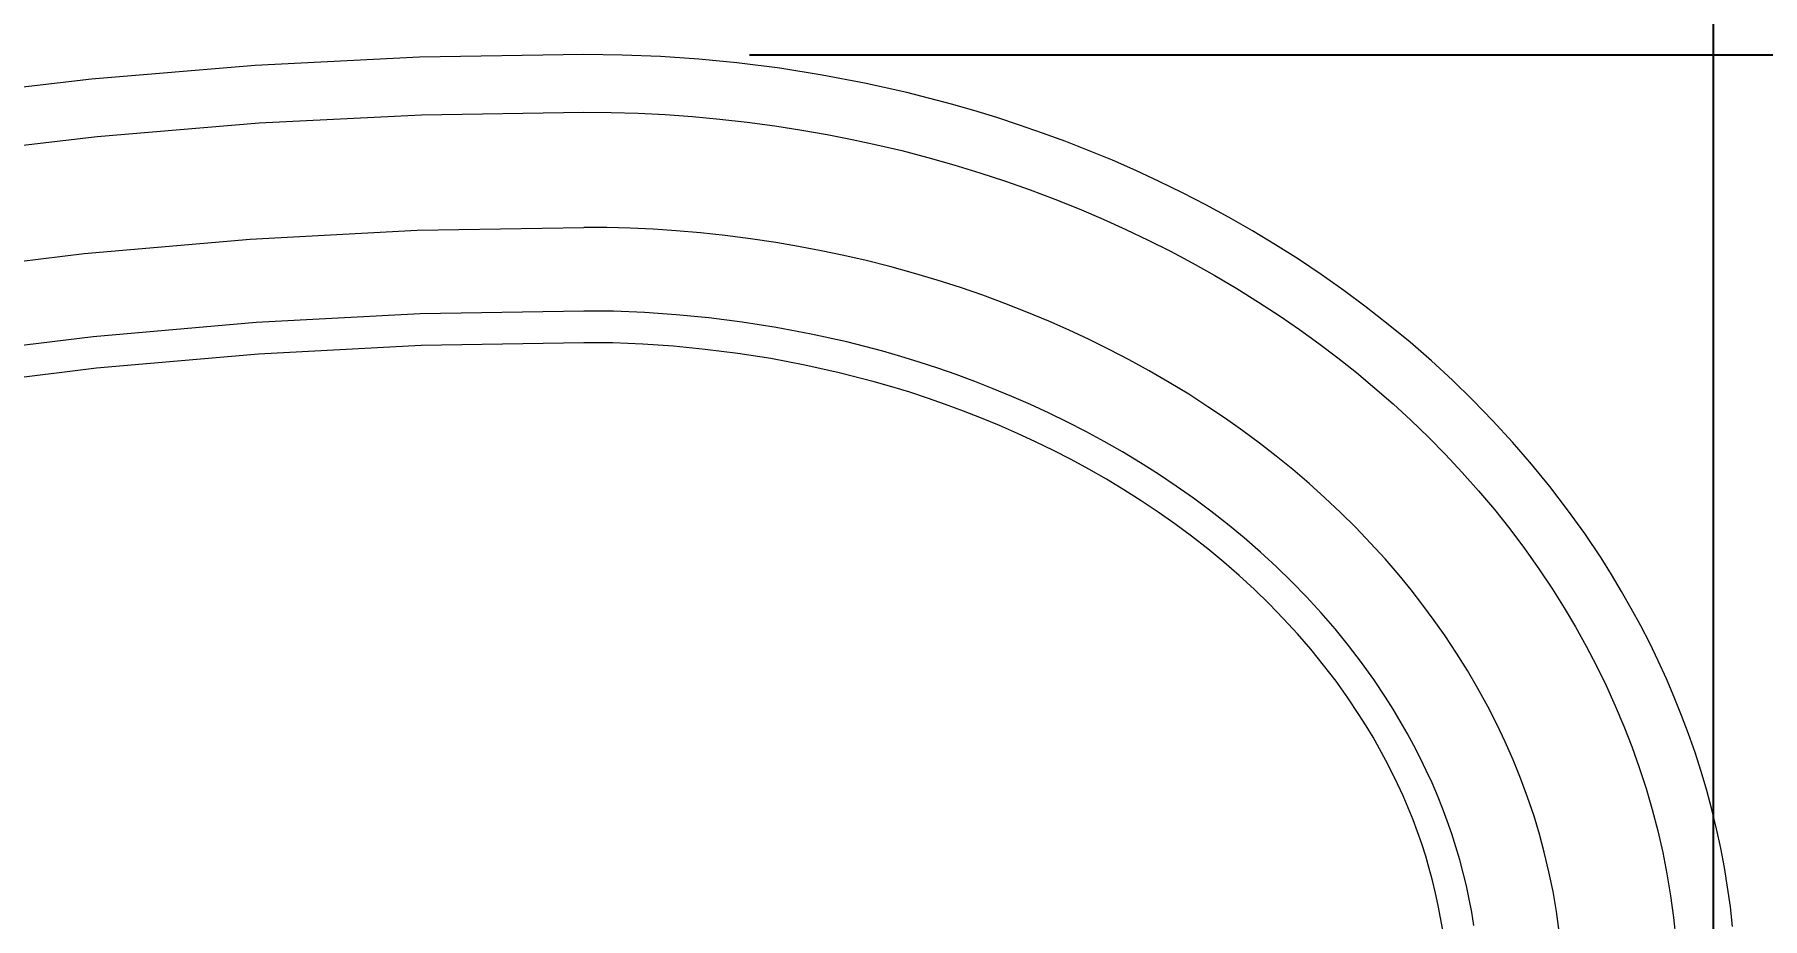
# Model space of a CAD drawing. Header units: inches. Extents: x -1 to 175, y 3 to 130.
# Drawn here: x 147.16 to 153.06, y 113.96 to 116.98 of the extents above; entities that cross this region are included whole.
import ezdxf

# ---------------------------------------------------------------- set-up
doc = ezdxf.new("R2010")
doc.units = ezdxf.units.IN
doc.header["$PDSIZE"] = -1
doc.layers.add('ZANO_R', color=7, linetype='Continuous', lineweight=0)
doc.layers.add('ZANO_W', color=1, linetype='Continuous', lineweight=0)
doc.styles.get("Standard").update_dxf_attribs({"font": 'ARIALUNI.TTF'})
doc.dimstyles.new('amerykanie', dxfattribs={"dimtxt": 50, "dimasz": 50, "dimexe": 0.5, "dimexo": 0.5, "dimgap": 1, "dimtad": 1, "dimdec": 0, "dimzin": 0, "dimlunit": 5, "dimtxsty": 'Standard', "dimcen": 0.09, "dimclrd": 1, "dimclre": 1, "dimclrt": 1, "dimazin": 0, "dimtfac": 1, "dimtdec": 0, "dimtmove": 0, "dimatfit": 3, "dimfxl": 1, "dimtzin": 0, "dimarcsym": 1})

# ---------------------------------------------------------------- blocks, each defined once
blk = doc.blocks.new('*D368')
at = {"layer": 'Defpoints', "color": 0}
for p in [(137.4775, 117.9367), (137.4775, 117.4851), (152.8964, 110.0175)]:
    blk.add_point(p, dxfattribs=at)
at = {"layer": 'ZANO_W', "color": 1, "lineweight": -2}
for p, q in [((137.4775, 117.9851), (137.4775, 118.4367)), ((152.8964, 110.5175), (152.8964, 118.4367)), ((151.8964, 117.9367), (138.4775, 117.9367))]:
    blk.add_line(p, q, dxfattribs=at)
at = {"layer": 'ZANO_W', "color": 1}
for points in [[(138.4775, 118.1034), (138.4775, 117.77), (137.4775, 117.9367)], [(151.8964, 117.77), (151.8964, 118.1034), (152.8964, 117.9367)]]:
    blk.add_solid(points, dxfattribs=at)
at = {"layer": 'ZANO_W', "color": 1, "insert": (145.187, 118.9558), "char_height": 1, "attachment_point": 5}
blk.add_mtext('15 7/16', dxfattribs=at)
blk = doc.blocks.new('*D370')
at = {"layer": 'Defpoints', "color": 0}
for p in [(149.1036, 116.9063), (152.9338, 94.0726), (157.9708, 94.0726)]:
    blk.add_point(p, dxfattribs=at)
at = {"layer": 'ZANO_W', "color": 1, "lineweight": -2}
for p, q in [((149.6036, 116.9063), (158.4708, 116.9063)), ((157.9708, 115.9063), (157.9708, 95.0726)), ((153.4338, 94.0726), (158.4708, 94.0726))]:
    blk.add_line(p, q, dxfattribs=at)
at = {"layer": 'ZANO_W', "color": 1}
for points in [[(158.1374, 115.9063), (157.8041, 115.9063), (157.9708, 116.9063)], [(157.8041, 95.0726), (158.1374, 95.0726), (157.9708, 94.0726)]]:
    blk.add_solid(points, dxfattribs=at)
at = {"layer": 'ZANO_W', "color": 1, "insert": (156.9517, 105.4895), "char_height": 1, "attachment_point": 5, "rotation": 90}
blk.add_mtext('22 13/16', dxfattribs=at)

msp = doc.modelspace()

# ---------------------------------------------------------------- linework, layer by layer
at = {"layer": 'ZANO_R'}
for p, q in [((147.91569, 116.86996), (147.35599, 116.82343)), ((148.47663, 116.8979), (147.91569, 116.86996)), ((149.03818, 116.90722), (148.47663, 116.8979)), ((149.16906, 116.90544), (149.03818, 116.90722)), ((149.29988, 116.90005), (149.16906, 116.90544)), ((149.43051, 116.89106), (149.29988, 116.90005)), ((149.56079, 116.87848), (149.43051, 116.89106)), ((149.70682, 116.86006), (149.56079, 116.87848)), ((149.85227, 116.83704), (149.70682, 116.86006)), ((147.35599, 116.82343), (146.79814, 116.75836)), ((149.99691, 116.80943), (149.85227, 116.83704)), ((150.14054, 116.7773), (149.99691, 116.80943)), ((150.29308, 116.73781), (150.14054, 116.7773)), ((150.37028, 116.71566), (150.29308, 116.73781)), ((147.92844, 116.67353), (148.48301, 116.70116)), ((148.48301, 116.70116), (149.03818, 116.71037)), ((149.03818, 116.71037), (149.13086, 116.70952)), ((149.13086, 116.70952), (149.22349, 116.70672)), ((149.22349, 116.70672), (149.31604, 116.70201)), ((149.31604, 116.70201), (149.40848, 116.6954)), ((149.40848, 116.6954), (149.50245, 116.68674)), ((149.50245, 116.68674), (149.59621, 116.67615)), ((149.59621, 116.67615), (149.68973, 116.66361)), ((150.44803, 116.69183), (150.37028, 116.71566)), ((150.52627, 116.66628), (150.44803, 116.69183)), ((146.82358, 116.56316), (147.37509, 116.62751)), ((147.37509, 116.62751), (147.92844, 116.67353)), ((149.68973, 116.66361), (149.78297, 116.64912)), ((149.78297, 116.64912), (149.8686, 116.63405)), ((149.8686, 116.63405), (149.95392, 116.61731)), ((149.95392, 116.61731), (150.03889, 116.59891)), ((150.60495, 116.63895), (150.52627, 116.66628)), ((150.684, 116.6098), (150.60495, 116.63895)), ((150.03889, 116.59891), (150.12348, 116.57884)), ((150.12348, 116.57884), (150.21304, 116.55564)), ((150.76339, 116.57877), (150.684, 116.6098)), ((150.84303, 116.54581), (150.76339, 116.57877)), ((150.21304, 116.55564), (150.30208, 116.53054)), ((150.30208, 116.53054), (150.39056, 116.50354)), ((150.39056, 116.50354), (150.47844, 116.47464)), ((150.92286, 116.51088), (150.84303, 116.54581)), ((151.00277, 116.47393), (150.92286, 116.51088)), ((150.47844, 116.47464), (150.56276, 116.44489)), ((150.56276, 116.44489), (150.64643, 116.41335)), ((151.08267, 116.43493), (151.00277, 116.47393)), ((150.64643, 116.41335), (150.7294, 116.38002)), ((151.16248, 116.39383), (151.08267, 116.43493)), ((151.24209, 116.35061), (151.16248, 116.39383)), ((150.7294, 116.38002), (150.81163, 116.34491)), ((150.81163, 116.34491), (150.88889, 116.30995)), ((151.32143, 116.30522), (151.24209, 116.35061)), ((147.33072, 116.2272), (147.89872, 116.27689)), ((147.89872, 116.27689), (148.4681, 116.30672)), ((148.4681, 116.30672), (149.03818, 116.31667)), ((149.11694, 116.31616), (149.03818, 116.31667)), ((149.19567, 116.314), (149.11694, 116.31616)), ((149.27434, 116.31026), (149.19567, 116.314)), ((149.35292, 116.30497), (149.27434, 116.31026)), ((149.43665, 116.29768), (149.35292, 116.30497)), ((149.52021, 116.28873), (149.43665, 116.29768)), ((149.6069, 116.27766), (149.52021, 116.28873)), ((149.69335, 116.26479), (149.6069, 116.27766)), ((149.77104, 116.25163), (149.69335, 116.26479)), ((150.88889, 116.30995), (150.96539, 116.27337)), ((150.96539, 116.27337), (151.0411, 116.23518)), ((151.40038, 116.25761), (151.32143, 116.30522)), ((146.7648, 116.15773), (147.33072, 116.2272)), ((149.84847, 116.23697), (149.77104, 116.25163)), ((149.92559, 116.22081), (149.84847, 116.23697)), ((150.00239, 116.20314), (149.92559, 116.22081)), ((151.0411, 116.23518), (151.11597, 116.19536)), ((151.47887, 116.20776), (151.40038, 116.25761)), ((151.55675, 116.15564), (151.47887, 116.20776)), ((150.08354, 116.18272), (150.00239, 116.20314)), ((150.16425, 116.16059), (150.08354, 116.18272)), ((150.24446, 116.13674), (150.16425, 116.16059)), ((151.11597, 116.19536), (151.19249, 116.15248)), ((151.19249, 116.15248), (151.26801, 116.10786)), ((151.63391, 116.10125), (151.55675, 116.15564)), ((150.32415, 116.11118), (150.24446, 116.13674)), ((150.40039, 116.08492), (150.32415, 116.11118)), ((151.26801, 116.10786), (151.34247, 116.0615)), ((151.71022, 116.04457), (151.63391, 116.10125)), ((149.03818, 116.03108), (148.47836, 116.02131)), ((149.1397, 116.03015), (149.03818, 116.03108)), ((149.24481, 116.026), (149.1397, 116.03015)), ((150.47607, 116.05706), (150.40039, 116.08492)), ((150.55113, 116.0276), (150.47607, 116.05706)), ((150.62555, 115.99652), (150.55113, 116.0276)), ((151.34247, 116.0615), (151.41582, 116.01342)), ((151.78555, 115.98561), (151.71022, 116.04457)), ((147.91921, 115.99203), (147.36143, 115.94327)), ((148.47836, 116.02131), (147.91921, 115.99203)), ((149.3532, 116.01852), (149.24481, 116.026)), ((149.46457, 116.00763), (149.3532, 116.01852)), ((149.57867, 115.99321), (149.46457, 116.00763)), ((149.69531, 115.97494), (149.57867, 115.99321)), ((149.81434, 115.95248), (149.69531, 115.97494)), ((150.69521, 115.96568), (150.62555, 115.99652)), ((151.41582, 116.01342), (151.48256, 115.96745)), ((151.48256, 115.96745), (151.54826, 115.92001)), ((151.85977, 115.92434), (151.78555, 115.98561)), ((147.36143, 115.94327), (146.80568, 115.87508)), ((148.48216, 115.91327), (147.92682, 115.88419)), ((149.03818, 115.92297), (148.48216, 115.91327)), ((149.13681, 115.92213), (149.03818, 115.92297)), ((149.23899, 115.91809), (149.13681, 115.92213)), ((149.3444, 115.91079), (149.23899, 115.91809)), ((149.4527, 115.90018), (149.3444, 115.91079)), ((149.93557, 115.92547), (149.81434, 115.95248)), ((150.05882, 115.89358), (149.93557, 115.92547)), ((150.76422, 115.9334), (150.69521, 115.96568)), ((150.83253, 115.89968), (150.76422, 115.9334)), ((151.54826, 115.92001), (151.61288, 115.8711)), ((151.93277, 115.86077), (151.85977, 115.92434)), ((147.92682, 115.88419), (147.37282, 115.83576)), ((149.56361, 115.88615), (149.4527, 115.90018)), ((149.67695, 115.86839), (149.56361, 115.88615)), ((149.79256, 115.84658), (149.67695, 115.86839)), ((150.12108, 115.87571), (150.05882, 115.89358)), ((150.18369, 115.85652), (150.12108, 115.87571)), ((150.24658, 115.83598), (150.18369, 115.85652)), ((150.90011, 115.8645), (150.83253, 115.89968)), ((150.96885, 115.82678), (150.90011, 115.8645)), ((151.61288, 115.8711), (151.67636, 115.82074)), ((152.00442, 115.79488), (151.93277, 115.86077)), ((147.37282, 115.83576), (146.82086, 115.76804)), ((149.91028, 115.82036), (149.79256, 115.84658)), ((150.02991, 115.78941), (149.91028, 115.82036)), ((150.30972, 115.81405), (150.24658, 115.83598)), ((150.37303, 115.7907), (150.30972, 115.81405)), ((150.43646, 115.76591), (150.37303, 115.7907)), ((151.03672, 115.78751), (150.96885, 115.82678)), ((151.67636, 115.82074), (151.73982, 115.76793)), ((152.07457, 115.72668), (152.00442, 115.79488)), ((150.09033, 115.77207), (150.02991, 115.78941)), ((150.15107, 115.75345), (150.09033, 115.77207)), ((150.21207, 115.73353), (150.15107, 115.75345)), ((150.27329, 115.71226), (150.21207, 115.73353)), ((150.49996, 115.73963), (150.43646, 115.76591)), ((150.56344, 115.71184), (150.49996, 115.73963)), ((151.10368, 115.74669), (151.03672, 115.78751)), ((151.16966, 115.70433), (151.10368, 115.74669)), ((151.73982, 115.76793), (151.80201, 115.71362)), ((150.33466, 115.68963), (150.27329, 115.71226)), ((150.39612, 115.66561), (150.33466, 115.68963)), ((150.62682, 115.68253), (150.56344, 115.71184)), ((150.69003, 115.65168), (150.62682, 115.68253)), ((151.22938, 115.66404), (151.16966, 115.70433)), ((151.80201, 115.71362), (151.86285, 115.65781)), ((152.14308, 115.65619), (152.07457, 115.72668)), ((150.45763, 115.64015), (150.39612, 115.66561)), ((150.51909, 115.61324), (150.45763, 115.64015)), ((150.75297, 115.61928), (150.69003, 115.65168)), ((150.81556, 115.5853), (150.75297, 115.61928)), ((151.2882, 115.62244), (151.22938, 115.66404)), ((151.34607, 115.57955), (151.2882, 115.62244)), ((151.86285, 115.65781), (151.92228, 115.60051)), ((152.20982, 115.58346), (152.14308, 115.65619)), ((150.58043, 115.58488), (150.51909, 115.61324)), ((150.64158, 115.55503), (150.58043, 115.58488)), ((150.70244, 115.5237), (150.64158, 115.55503)), ((150.87773, 115.54973), (150.81556, 115.5853)), ((151.40297, 115.53536), (151.34607, 115.57955)), ((151.92228, 115.60051), (151.98104, 115.54091)), ((152.27464, 115.50853), (152.20982, 115.58346)), ((150.76293, 115.49087), (150.70244, 115.5237)), ((150.93938, 115.51256), (150.87773, 115.54973)), ((151.00044, 115.47377), (150.93938, 115.51256)), ((151.4595, 115.48932), (151.40297, 115.53536)), ((151.98104, 115.54091), (152.03824, 115.47982)), ((152.33741, 115.43144), (152.27464, 115.50853)), ((150.82298, 115.45651), (150.76293, 115.49087)), ((150.8825, 115.42063), (150.82298, 115.45651)), ((151.06079, 115.43337), (151.00044, 115.47377)), ((151.51493, 115.44196), (151.4595, 115.48932)), ((151.5692, 115.39327), (151.51493, 115.44196)), ((152.03824, 115.47982), (152.09381, 115.41724)), ((150.9414, 115.3832), (150.8825, 115.42063)), ((150.9996, 115.34424), (150.9414, 115.3832)), ((151.12035, 115.39137), (151.06079, 115.43337)), ((151.179, 115.3478), (151.12035, 115.39137)), ((151.62225, 115.34326), (151.5692, 115.39327)), ((152.09381, 115.41724), (152.14771, 115.35322)), ((152.39799, 115.35224), (152.33741, 115.43144)), ((151.05698, 115.30378), (150.9996, 115.34424)), ((151.23664, 115.30268), (151.179, 115.3478)), ((151.67433, 115.29163), (151.62225, 115.34326)), ((152.14771, 115.35322), (152.2003, 115.28723)), ((152.45623, 115.27097), (152.39799, 115.35224)), ((151.11345, 115.26182), (151.05698, 115.30378)), ((151.16891, 115.21841), (151.11345, 115.26182)), ((151.29319, 115.25602), (151.23664, 115.30268)), ((151.72506, 115.23867), (151.67433, 115.29163)), ((152.2003, 115.28723), (152.25104, 115.21981)), ((152.51201, 115.18768), (152.45623, 115.27097)), ((151.22327, 115.17356), (151.16891, 115.21841)), ((151.34852, 115.20785), (151.29319, 115.25602)), ((151.40254, 115.15819), (151.34852, 115.20785)), ((151.7744, 115.18442), (151.72506, 115.23867)), ((152.25104, 115.21981), (152.29986, 115.151)), ((151.27643, 115.12729), (151.22327, 115.17356)), ((151.45516, 115.10706), (151.40254, 115.15819)), ((151.8223, 115.12888), (151.7744, 115.18442)), ((152.29986, 115.151), (152.34669, 115.08081)), ((152.54774, 115.13105), (152.51201, 115.18768)), ((151.32828, 115.07963), (151.27643, 115.12729)), ((151.50625, 115.0545), (151.45516, 115.10706)), ((151.86364, 115.07845), (151.8223, 115.12888)), ((152.58228, 115.07357), (152.54774, 115.13105)), ((151.37872, 115.0306), (151.32828, 115.07963)), ((151.42767, 114.98025), (151.37872, 115.0306)), ((151.55575, 115.00056), (151.50625, 115.0545)), ((151.90373, 115.02703), (151.86364, 115.07845)), ((151.94255, 114.97464), (151.90373, 115.02703)), ((152.34669, 115.08081), (152.38675, 115.01702)), ((152.61557, 115.01527), (152.58228, 115.07357)), ((151.47504, 114.92863), (151.42767, 114.98025)), ((151.60356, 114.94529), (151.55575, 115.00056)), ((151.98003, 114.92128), (151.94255, 114.97464)), ((152.38675, 115.01702), (152.42511, 114.95219)), ((152.6476, 114.95619), (152.61557, 115.01527)), ((151.52076, 114.8758), (151.47504, 114.92863)), ((151.6496, 114.88876), (151.60356, 114.94529)), ((152.01893, 114.86263), (151.98003, 114.92128)), ((152.42511, 114.95219), (152.46174, 114.88636)), ((152.67832, 114.89634), (152.6476, 114.95619)), ((151.56473, 114.82179), (151.52076, 114.8758)), ((151.69378, 114.831), (151.6496, 114.88876)), ((152.05615, 114.80289), (152.01893, 114.86263)), ((152.46174, 114.88636), (152.49658, 114.81958)), ((152.7077, 114.83577), (152.67832, 114.89634)), ((151.60689, 114.76668), (151.56473, 114.82179)), ((151.73602, 114.77207), (151.69378, 114.831)), ((152.09166, 114.74213), (152.05615, 114.80289)), ((152.49658, 114.81958), (152.52964, 114.75183)), ((152.73571, 114.77449), (152.7077, 114.83577)), ((151.64715, 114.71051), (151.60689, 114.76668)), ((151.77623, 114.71202), (151.73602, 114.77207)), ((152.12541, 114.68036), (152.09166, 114.74213)), ((152.52964, 114.75183), (152.56082, 114.6832)), ((152.76232, 114.71255), (152.73571, 114.77449)), ((151.68544, 114.65333), (151.64715, 114.71051)), ((151.80185, 114.6714), (151.77623, 114.71202)), ((151.82651, 114.63033), (151.80185, 114.6714)), ((152.15591, 114.62051), (152.12541, 114.68036)), ((152.56082, 114.6832), (152.5901, 114.61373)), ((152.78751, 114.64994), (152.76232, 114.71255)), ((151.70982, 114.61468), (151.68544, 114.65333)), ((151.73326, 114.57564), (151.70982, 114.61468)), ((151.85019, 114.58884), (151.82651, 114.63033)), ((152.18472, 114.55983), (152.15591, 114.62051)), ((152.5901, 114.61373), (152.6174, 114.54347)), ((152.81121, 114.58673), (152.78751, 114.64994)), ((151.75575, 114.53622), (151.73326, 114.57564)), ((151.87288, 114.54697), (151.85019, 114.58884)), ((152.21177, 114.49836), (152.18472, 114.55983)), ((152.8334, 114.52296), (152.81121, 114.58673)), ((151.77728, 114.49647), (151.75575, 114.53622)), ((151.79784, 114.45641), (151.77728, 114.49647)), ((151.89455, 114.50473), (151.87288, 114.54697)), ((151.91519, 114.46215), (151.89455, 114.50473)), ((152.23703, 114.43612), (152.21177, 114.49836)), ((152.6174, 114.54347), (152.64269, 114.47249)), ((152.85404, 114.45871), (152.8334, 114.52296)), ((151.81741, 114.41605), (151.79784, 114.45641)), ((151.9348, 114.41927), (151.91519, 114.46215)), ((152.26118, 114.37108), (152.23703, 114.43612)), ((152.64269, 114.47249), (152.66591, 114.40081)), ((152.87314, 114.39387), (152.85404, 114.45871)), ((151.83597, 114.37544), (151.81741, 114.41605)), ((151.85353, 114.3346), (151.83597, 114.37544)), ((151.95335, 114.37611), (151.9348, 114.41927)), ((151.97075, 114.33292), (151.95335, 114.37611)), ((152.66591, 114.40081), (152.68701, 114.32849)), ((152.89064, 114.32856), (152.87314, 114.39387)), ((151.86997, 114.29381), (151.85353, 114.3346)), ((151.98712, 114.28931), (151.97075, 114.33292)), ((152.28328, 114.30533), (152.26118, 114.37108)), ((152.68701, 114.32849), (152.70597, 114.25559)), ((152.90653, 114.26284), (152.89064, 114.32856)), ((151.88544, 114.25262), (151.86997, 114.29381)), ((152.00244, 114.24533), (151.98712, 114.28931)), ((152.30175, 114.24425), (152.28328, 114.30533)), ((152.92079, 114.19677), (152.90653, 114.26284)), ((151.89991, 114.21107), (151.88544, 114.25262)), ((151.91338, 114.1692), (151.89991, 114.21107)), ((152.0167, 114.201), (152.00244, 114.24533)), ((152.02971, 114.15679), (152.0167, 114.201)), ((152.3184, 114.18265), (152.30175, 114.24425)), ((152.70597, 114.25559), (152.72276, 114.18221)), ((151.92564, 114.12754), (151.91338, 114.1692)), ((152.04164, 114.11226), (152.02971, 114.15679)), ((152.33434, 114.11566), (152.3184, 114.18265)), ((152.72276, 114.18221), (152.73738, 114.10837)), ((152.93343, 114.13033), (152.92079, 114.19677)), ((151.93688, 114.08557), (151.92564, 114.12754)), ((151.94708, 114.04335), (151.93688, 114.08557)), ((152.05246, 114.06745), (152.04164, 114.11226)), ((152.34813, 114.0482), (152.33434, 114.11566)), ((152.73738, 114.10837), (152.7498, 114.03412)), ((152.94443, 114.06359), (152.93343, 114.13033)), ((151.95623, 114.00089), (151.94708, 114.04335)), ((152.06218, 114.02241), (152.05246, 114.06745)), ((152.07075, 113.97734), (152.06218, 114.02241)), ((152.35975, 113.98033), (152.34813, 114.0482)), ((152.7498, 114.03412), (152.76002, 113.95954)), ((152.95377, 113.99659), (152.94443, 114.06359)), ((151.9643, 113.95846), (151.95623, 114.00089)), ((152.07821, 113.93214), (152.07075, 113.97734)), ((152.36919, 113.91212), (152.35975, 113.98033)), ((152.96145, 113.92937), (152.95377, 113.99659)), ((151.97133, 113.91592), (151.9643, 113.95846)), ((152.76002, 113.95954), (152.768, 113.8847))]:
    msp.add_line(p, q, dxfattribs=at)

# ---------------------------------------------------------------- dimensions: what is measured, and where the dimension line sits
at = {"layer": 'ZANO_W'}
dim = msp.add_linear_dim(base=(137.47751, 117.93668), p1=(152.89644, 110.01747), p2=(137.47751, 117.48508), dimstyle='amerykanie', override={"dimtxt": 1, "dimasz": 1, "dimgap": 0.5, "dimdec": 4, "dimaunit": 1, "dimadec": 1, "dimtdec": 4, "dimtmove": 1, "dimfrac": 2}, dxfattribs=at)
dim.commit()
dim.dimension.update_dxf_attribs({"geometry": '*D368', "text_midpoint": (145.18698, 118.95578)})
dim = msp.add_linear_dim(base=(157.97077, 94.07262), p1=(149.10362, 116.90633), p2=(152.93377, 94.07262), angle=90, dimstyle='amerykanie', override={"dimtxt": 1, "dimasz": 1, "dimgap": 0.5, "dimdec": 4, "dimaunit": 1, "dimadec": 1, "dimtdec": 4, "dimtmove": 1, "dimfrac": 2}, dxfattribs=at)
dim.commit()
dim.dimension.update_dxf_attribs({"geometry": '*D370', "text_midpoint": (156.95167, 105.48947)})

doc.saveas('drawing.dxf')
